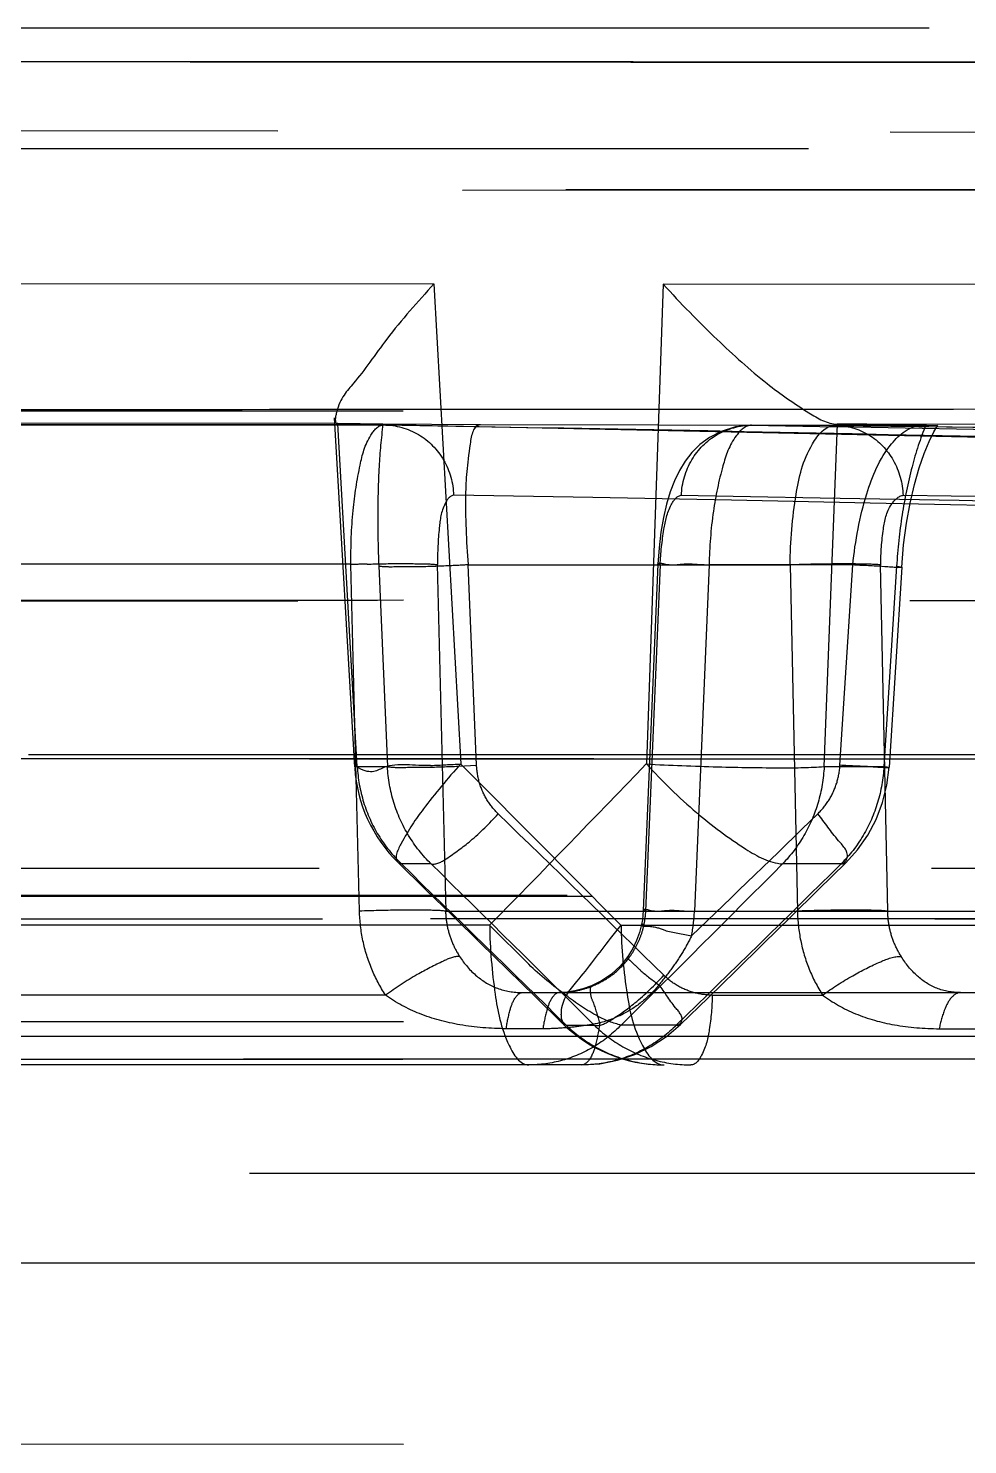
# Model space of a CAD drawing. Header units: millimetres. Extents: x 3819 to 4365, y -2661 to -1889.
# Drawn here: x 4172.863 to 4173.837, y -2173.023 to -2171.555 of the extents above; entities that cross this region are included whole.
import ezdxf

# ---------------------------------------------------------------- set-up
doc = ezdxf.new("R2010")
doc.units = ezdxf.units.MM
doc.header["$LTSCALE"] = 0.1
doc.linetypes.add('HIDDENX2', pattern=[19.05, 12.7, -6.35])
doc.layers.add('HIDDEN', color=8, linetype='HIDDENX2')

msp = doc.modelspace()

# ---------------------------------------------------------------- linework, layer by layer
at = {"layer": 'HIDDEN'}
for p, q in [((4177.6068, -2171.5545), (4171.9817, -2171.5545)), ((4177.4818, -2171.6795), (4166.4815, -2171.6795)), ((4176.5951, -2171.7211), (4167.1357, -2171.7243)), ((4167.5978, -2171.7242), (4176.8263, -2171.721)), ((4172.5828, -2171.8192), (4173.2832, -2171.8196)), ((4173.2833, -2171.8196), (4173.3111, -2172.3175)), ((4173.5211, -2171.8199), (4173.5036, -2172.3175)), ((4174.183, -2171.8206), (4173.5211, -2171.8199)), ((4172.1791, -2171.9655), (4173.2312, -2171.9659)), ((4173.1836, -2171.9643), (4172.742, -2171.964)), ((4173.2011, -2172.3209), (4173.1803, -2171.9585)), ((4173.2304, -2171.9652), (4173.1837, -2171.9643)), ((4173.2038, -2172.3201), (4173.1837, -2171.9646)), ((4173.3315, -2171.9659), (4173.2304, -2171.9652)), ((4173.6993, -2171.9663), (4173.3314, -2171.9659)), ((4173.6994, -2171.9663), (4173.3315, -2171.9659)), ((4173.7888, -2171.9664), (4173.6125, -2171.9662)), ((4173.6126, -2171.9662), (4173.789, -2171.9664)), ((4173.688, -2172.3201), (4173.7017, -2171.9651)), ((4173.7934, -2171.9658), (4173.7017, -2171.9648)), ((4173.7018, -2171.9648), (4174.1189, -2171.9652)), ((4173.789, -2171.9664), (4173.8051, -2171.966)), ((4173.1972, -2172.1104), (4172.1739, -2172.1104)), ((4173.2062, -2172.4701), (4173.1972, -2172.1107)), ((4173.2261, -2172.112), (4173.2351, -2172.3201)), ((4173.2865, -2172.1107), (4173.2955, -2172.4701)), ((4173.3275, -2172.3188), (4173.3188, -2172.1107)), ((4173.3188, -2172.1109), (4173.6528, -2172.1109)), ((4173.5156, -2172.1104), (4173.5004, -2172.4695)), ((4173.5029, -2172.4701), (4173.5183, -2172.111)), ((4173.5183, -2172.111), (4173.5156, -2172.1104)), ((4173.5687, -2172.111), (4173.5535, -2172.4701)), ((4173.7176, -2172.1111), (4173.5686, -2172.1111)), ((4173.6527, -2172.111), (4173.6603, -2172.4701)), ((4173.7044, -2172.3188), (4173.7176, -2172.1111)), ((4173.754, -2172.4701), (4173.7463, -2172.111)), ((4173.7631, -2172.1124), (4173.75, -2172.3201)), ((4173.7685, -2172.1132), (4173.7554, -2172.3209)), ((4180.1391, -2172.3122), (4172.1791, -2172.3125)), ((4172.8627, -2172.3075), (4175.2518, -2172.3075)), ((4173.2038, -2172.3201), (4173.2351, -2172.3201)), ((4173.3088, -2172.3198), (4173.3275, -2172.3188)), ((4173.688, -2172.3201), (4173.75, -2172.3201)), ((4173.2462, -2172.4197), (4173.2495, -2172.4211)), ((4173.2804, -2172.4211), (4173.2495, -2172.4211)), ((4173.7056, -2172.4211), (4173.6448, -2172.4211)), ((4175.0692, -2172.426), (4172.7392, -2172.426)), ((4172.1769, -2172.4544), (4180.1732, -2172.4544)), ((4182.9466, -2172.4553), (4172.177, -2172.4538)), ((4195.5047, -2172.4781), (4148.4585, -2172.4781)), ((4150.9429, -2172.4782), (4187.1331, -2172.4782)), ((4173.2954, -2172.4701), (4195.2494, -2172.4701)), ((4173.5029, -2172.4701), (4173.5004, -2172.4695)), ((4173.7539, -2172.4702), (4195.2573, -2172.4702)), ((4173.341, -2172.4848), (4171.5722, -2172.4848)), ((4173.3817, -2172.5252), (4173.3411, -2172.4849)), ((4173.4663, -2172.4986), (4173.4773, -2172.4847)), ((4173.4773, -2172.4848), (4175.025, -2172.4848)), ((4173.5012, -2172.4839), (4173.4987, -2172.4838)), ((4173.4868, -2172.5167), (4173.4845, -2172.517)), ((4173.3745, -2172.5546), (4195.2637, -2172.5546)), ((4173.2331, -2172.5572), (4172.1329, -2172.5572)), ((4173.5719, -2172.5572), (4173.6864, -2172.5572)), ((4171.9817, -2172.5845), (4177.7948, -2172.5844)), ((4173.3962, -2172.5921), (4173.3582, -2172.5921)), ((4173.4205, -2172.5884), (4173.4496, -2172.5884)), ((4173.5347, -2172.5884), (4173.4775, -2172.5882)), ((4173.8073, -2172.5921), (4173.8443, -2172.5921)), ((4180.2497, -2172.6001), (4172.1016, -2172.6)), ((4172.1017, -2172.5999), (4181.9744, -2172.5999)), ((4171.9809, -2172.6236), (4181.9759, -2172.6235)), ((4181.9759, -2172.6237), (4171.9815, -2172.6236)), ((4173.4367, -2172.6296), (4170.5266, -2172.6296)), ((4177.3088, -2172.6296), (4173.5219, -2172.6296)), ((4181.9819, -2172.7421), (4161.9814, -2172.7421)), ((4177.8218, -2172.8354), (4171.9817, -2172.8352)), ((4171.9816, -2173.0226), (4177.8962, -2173.0234))]:
    msp.add_line(p, q, dxfattribs=at)
for points in [[(4176.5032, -2171.5949), (4176.3341, -2171.5945), (4176.1469, -2171.594), (4175.9437, -2171.5935), (4175.7239, -2171.5929), (4175.4873, -2171.5924), (4175.236, -2171.5919), (4174.9719, -2171.5914), (4174.6964, -2171.591), (4174.4093, -2171.5905), (4174.1108, -2171.5901), (4173.8023, -2171.5898), (4173.4859, -2171.5895), (4173.1632, -2171.5892), (4172.8361, -2171.589), (4172.5053, -2171.5889), (4172.1715, -2171.5888), (4171.8363, -2171.5888), (4171.5013, -2171.5889), (4171.1685, -2171.589), (4170.8394, -2171.5892)], [(4176.4753, -2171.5948), (4176.3074, -2171.5944), (4176.1217, -2171.5939), (4175.9189, -2171.5934), (4175.6998, -2171.5929), (4175.4658, -2171.5923), (4175.2175, -2171.5918), (4174.9559, -2171.5914), (4174.6819, -2171.5909), (4174.3963, -2171.5905), (4174.1014, -2171.5901), (4173.7997, -2171.5897), (4173.4898, -2171.5894), (4173.1725, -2171.5892), (4172.8504, -2171.589), (4172.5253, -2171.5888), (4172.1987, -2171.5888), (4171.8704, -2171.5888), (4171.5407, -2171.5888), (4171.2115, -2171.5889), (4170.885, -2171.5891)], [(4173.2311, -2171.9659), (4173.058, -2171.9658), (4172.8835, -2171.9657), (4172.7083, -2171.9656), (4172.5324, -2171.9655), (4172.3557, -2171.9655), (4172.1791, -2171.9655)], [(4179.1691, -2172.2358), (4178.1549, -2172.1655), (4177.1506, -2172.1054), (4176.1562, -2172.0555), (4175.1717, -2172.0157), (4174.197, -2171.9859), (4173.2323, -2171.9659)], [(4173.6125, -2171.9662), (4173.596, -2171.9679), (4173.5812, -2171.9726), (4173.5691, -2171.9789), (4173.5592, -2171.9863), (4173.5508, -2171.9946), (4173.5438, -2172.0035), (4173.5378, -2172.0132), (4173.5327, -2172.0238), (4173.5283, -2172.0353), (4173.5245, -2172.048), (4173.5213, -2172.0619), (4173.5187, -2172.0771), (4173.5168, -2172.0934), (4173.5156, -2172.1104)], [(4181.5991, -2172.239), (4180.1753, -2172.1663), (4178.7944, -2172.1049), (4177.4565, -2172.0546), (4176.1614, -2172.015), (4174.9093, -2171.9857), (4173.7002, -2171.9663)], [(4173.7685, -2172.1132), (4173.7704, -2172.0902), (4173.7734, -2172.0679), (4173.7772, -2172.0469), (4173.7816, -2172.0276), (4173.7865, -2172.0104), (4173.7917, -2171.9954), (4173.7969, -2171.9829), (4173.8017, -2171.9731), (4173.8059, -2171.966)], [(4173.7104, -2172.4201), (4173.7227, -2172.4065), (4173.7332, -2172.3913), (4173.7419, -2172.3749), (4173.7486, -2172.3575), (4173.7531, -2172.3394), (4173.7554, -2172.3209)], [(4173.2462, -2172.4197), (4173.2747, -2172.4475), (4173.3032, -2172.4754), (4173.3316, -2172.5032), (4173.3601, -2172.531), (4173.3884, -2172.5588), (4173.4168, -2172.5866)], [(4173.5391, -2172.5877), (4173.5677, -2172.5599), (4173.5963, -2172.532), (4173.6249, -2172.504), (4173.6534, -2172.4761), (4173.6819, -2172.4481), (4173.7104, -2172.4201)], [(4173.5004, -2172.4695), (4173.5001, -2172.4743), (4173.4995, -2172.4791), (4173.4987, -2172.4838)], [(4173.4987, -2172.4838), (4173.4966, -2172.4922), (4173.4935, -2172.5006), (4173.4895, -2172.5089), (4173.4845, -2172.517)], [(4173.4845, -2172.517), (4173.4768, -2172.5267), (4173.4676, -2172.5353), (4173.4572, -2172.5424), (4173.4459, -2172.548)], [(4173.4458, -2172.548), (4173.4378, -2172.5508), (4173.4295, -2172.5529), (4173.4213, -2172.5542), (4173.4132, -2172.5546)], [(4173.4367, -2172.6296), (4173.4553, -2172.6283), (4173.4738, -2172.6247), (4173.4917, -2172.6187), (4173.5087, -2172.6105), (4173.5246, -2172.6001), (4173.5391, -2172.5877)]]:
    msp.add_lwpolyline(points, dxfattribs=at)
for centre, radius, start, end in [((4173.2593, -2173.9169), 1.8073, 91.4352, 91.9712), ((4173.2313, -2170.5625), 1.5506, 272.5251, 273.2336), ((4172.9724, -2165.7498), 6.5764, 272.67954, 272.95287), ((4122.5442, -2222.9213), 71.68, 44.719361, 44.907787), ((4148.4025, -2148.1005), 34.8787, 315.64379, 316.02697), ((4173.3509, -2172.3123), 0.15, 183.4746, 225.7302), ((4122.8541, -2224.347), 72.4674, 45.63899, 45.828466), ((4147.8795, -2145.8012), 37.0351, 313.88025, 314.16167), ((4122.9782, -2223.9902), 72.0179, 45.539788, 45.73011), ((4123.1428, -2223.309), 71.4378, 45.234668, 45.425501), ((4148.5897, -2147.5128), 35.3296, 314.78476, 315.16829), ((4147.795, -2146.1065), 36.9299, 314.18566, 314.55677), ((4173.4107, -2172.4655), 0.0924, 348.5075, 357.1395), ((4173.3817, -2172.4631), 0.1719, 349.0596, 357.6589), ((4173.5219, -2172.4796), 0.15, 224.2599, 270)]:
    msp.add_arc(centre, radius, start, end, dxfattribs=at)
for points, knots in [([(4167.0137, -2171.5962), (4166.9935, -2171.5963), (4166.9608, -2171.5964), (4166.917, -2171.5965), (4166.8811, -2171.5966), (4166.8673, -2171.5967), (4166.8478, -2171.5967), (4166.8618, -2171.5967), (4166.8754, -2171.5966), (4166.925, -2171.5965), (4167.0109, -2171.5962), (4167.1539, -2171.5958), (4167.342, -2171.5952), (4167.6811, -2171.5943), (4168.2029, -2171.5929), (4168.7853, -2171.5917), (4169.3171, -2171.5908), (4169.757, -2171.5902), (4170.2184, -2171.5896), (4170.8646, -2171.5891), (4171.6902, -2171.5887), (4172.5211, -2171.5888), (4173.1813, -2171.5892), (4173.6626, -2171.5896), (4174.1275, -2171.5901), (4174.7026, -2171.5909), (4175.35, -2171.5921), (4175.982, -2171.5935), (4176.3425, -2171.5944), (4176.476, -2171.5948)], [0, 0, 0, 0, 0.005823, 0.010402, 0.013726, 0.015796, 0.016608, 0.017066, 0.018803, 0.021787, 0.031398, 0.045882, 0.065227, 0.089191, 0.149773, 0.225198, 0.267685, 0.312785, 0.360042, 0.409119, 0.51084, 0.613132, 0.663784, 0.713197, 0.76066, 0.806283, 0.889497, 0.959103, 1, 1, 1, 1]), ([(4167.4877, -2171.5948), (4167.6892, -2171.5943), (4168.1481, -2171.5931), (4168.9086, -2171.5915), (4169.7982, -2171.5901), (4170.7804, -2171.5891), (4171.8127, -2171.5887), (4172.8536, -2171.5889), (4173.8566, -2171.5897), (4174.7777, -2171.591), (4175.5869, -2171.5926), (4176.2262, -2171.5941), (4176.727, -2171.5955), (4176.9484, -2171.5962), (4177.1702, -2171.5969), (4177.0002, -2171.5964), (4176.9476, -2171.5962)], [0, 0, 0, 0, 0.061828, 0.140832, 0.233385, 0.334836, 0.44226, 0.550165, 0.654318, 0.74989, 0.833348, 0.901165, 0.950069, 0.977961, 0.983845, 1, 1, 1, 1]), ([(4148.9939, -2171.9481), (4152.8245, -2171.8522), (4160.4868, -2171.7082), (4171.9822, -2171.6362), (4183.4775, -2171.7082), (4191.1398, -2171.8522), (4194.9704, -2171.9482)], [0, 0, 0, 0, 0.25, 0.5, 0.75, 1, 1, 1, 1]), ([(4173.2833, -2171.8196), (4173.2665, -2171.8383), (4173.2375, -2171.8702), (4173.2041, -2171.9198), (4173.1841, -2171.9396), (4173.1798, -2171.9644), (4173.1837, -2171.9646)], [0, 0, 0, 0, 0.419986, 0.738458, 0.934249, 1, 1, 1, 1]), ([(4173.5211, -2171.8199), (4173.539, -2171.8397), (4173.5738, -2171.8751), (4173.6241, -2171.9207), (4173.6653, -2171.9498), (4173.6911, -2171.9647), (4173.7017, -2171.9651)], [0, 0, 0, 0, 0.342271, 0.637829, 0.864278, 1, 1, 1, 1]), ([(4171.9815, -2171.9514), (4172.486, -2171.9514), (4173.4943, -2171.9511), (4175.0052, -2171.9502), (4176.5124, -2171.9494), (4178.0143, -2171.9488), (4179.5086, -2171.9487), (4181.4773, -2171.9489), (4183.4236, -2171.9492), (4185.3361, -2171.9495), (4186.7167, -2171.9497), (4188.0418, -2171.9498), (4189.2894, -2171.9501), (4190.4321, -2171.9502), (4191.4473, -2171.9502), (4192.3194, -2171.9501), (4193.0402, -2171.9499), (4193.545, -2171.9496), (4193.8765, -2171.9494), (4194.1302, -2171.9492), (4194.3896, -2171.949), (4194.6455, -2171.9487), (4194.819, -2171.9484), (4194.935, -2171.9482), (4195.0334, -2171.948), (4195.1459, -2171.9478), (4195.2687, -2171.9476), (4195.3759, -2171.9474), (4195.4676, -2171.9472), (4195.545, -2171.947), (4195.6007, -2171.9468), (4195.6383, -2171.9468), (4195.6613, -2171.9467), (4195.6809, -2171.9467), (4195.6971, -2171.9466), (4195.7085, -2171.9466), (4195.716, -2171.9466), (4195.7203, -2171.9466), (4195.7238, -2171.9466), (4195.7265, -2171.9466), (4195.7282, -2171.9466), (4195.7292, -2171.9467), (4195.7296, -2171.9467), (4195.7297, -2171.9467)], [0, 0, 0, 0, 0.063732, 0.127369, 0.190866, 0.254139, 0.317094, 0.379625, 0.502835, 0.562966, 0.621227, 0.677238, 0.730352, 0.778832, 0.821598, 0.85859, 0.888999, 0.912651, 0.922367, 0.930873, 0.9447, 0.955137, 0.963199, 0.966622, 0.969786, 0.975624, 0.980838, 0.985306, 0.989164, 0.992421, 0.995086, 0.996199, 0.997167, 0.997992, 0.998674, 0.999215, 0.999432, 0.999615, 0.999763, 0.999877, 0.999956, 0.999982, 1, 1, 1, 1]), ([(4194.9704, -2171.9482), (4194.9101, -2171.9483), (4194.7739, -2171.9485), (4194.5568, -2171.9488), (4194.2956, -2171.9491), (4194.0007, -2171.9493), (4193.6528, -2171.9495), (4193.2369, -2171.9498), (4192.7245, -2171.95), (4192.1017, -2171.9501), (4191.3769, -2171.9502), (4190.5652, -2171.9502), (4189.6791, -2171.9502), (4188.7619, -2171.95), (4187.8218, -2171.9498), (4186.9124, -2171.9497), (4186.0146, -2171.9495), (4185.0865, -2171.9494), (4184.0951, -2171.9493), (4183.0971, -2171.9491), (4182.1426, -2171.949), (4181.2922, -2171.9489), (4180.4947, -2171.9488), (4179.7456, -2171.9487), (4178.9887, -2171.9486), (4178.2535, -2171.9485), (4177.5457, -2171.9485), (4176.9102, -2171.9486), (4176.3179, -2171.9487), (4175.7865, -2171.9489), (4175.2718, -2171.949), (4174.7815, -2171.9493), (4174.2982, -2171.9494), (4173.8296, -2171.9497), (4173.3682, -2171.9499), (4172.9101, -2171.9501), (4172.4479, -2171.9504), (4172.1372, -2171.9504), (4171.9817, -2171.9504)], [0, 0, 0, 0, 0.007865, 0.01778, 0.028328, 0.041955, 0.056264, 0.073729, 0.096226, 0.123137, 0.154999, 0.190818, 0.229056, 0.270639, 0.310512, 0.35174, 0.389304, 0.427678, 0.472863, 0.518671, 0.557925, 0.597414, 0.62966, 0.661992, 0.695165, 0.728437, 0.757945, 0.787531, 0.811366, 0.835242, 0.856876, 0.878536, 0.899228, 0.919939, 0.939685, 0.959446, 0.979719, 1, 1, 1, 1]), ([(4173.1972, -2172.1104), (4173.1971, -2172.0917), (4173.1981, -2172.0573), (4173.2053, -2172.0116), (4173.2128, -2171.9815), (4173.2255, -2171.9658), (4173.2312, -2171.9659)], [0, 0, 0, 0, 0.364543, 0.674381, 0.888958, 1, 1, 1, 1]), ([(4173.2304, -2171.9652), (4173.2285, -2171.9797), (4173.2259, -2172.0108), (4173.2246, -2172.0598), (4173.2253, -2172.0943), (4173.2261, -2172.112)], [0, 0, 0, 0, 0.297756, 0.637119, 1, 1, 1, 1]), ([(4173.2312, -2171.9659), (4173.4305, -2171.969), (4173.8124, -2171.9763), (4174.3611, -2171.9901), (4174.8628, -2172.0055), (4175.3208, -2172.0218), (4175.7395, -2172.0386), (4176.1218, -2172.0553), (4176.4707, -2172.0719), (4176.7896, -2172.0882), (4177.0806, -2172.1036), (4177.3432, -2172.1182), (4177.5789, -2172.1325), (4177.7943, -2172.146), (4177.9922, -2172.1579), (4178.1656, -2172.1681), (4178.3115, -2172.1794), (4178.437, -2172.1892), (4178.5535, -2172.1973), (4178.6634, -2172.2049), (4178.7646, -2172.2119), (4178.857, -2172.2184), (4178.9434, -2172.2245), (4179.0307, -2172.2303), (4179.1227, -2172.2349), (4179.2127, -2172.2385), (4179.2929, -2172.2427), (4179.3633, -2172.2477), (4179.433, -2172.2528), (4179.5056, -2172.2582), (4179.5772, -2172.2636), (4179.6433, -2172.2686), (4179.7021, -2172.2731), (4179.7544, -2172.2772), (4179.8014, -2172.2808), (4179.8437, -2172.2841), (4179.882, -2172.2871), (4179.9168, -2172.2899), (4179.9485, -2172.2924), (4179.9773, -2172.2947), (4180.0035, -2172.2968), (4180.0274, -2172.2987), (4180.0493, -2172.3005), (4180.0692, -2172.3021), (4180.0873, -2172.3036), (4180.1038, -2172.305), (4180.119, -2172.3062), (4180.1324, -2172.3074), (4180.1456, -2172.3082), (4180.1518, -2172.3098), (4180.1626, -2172.3092), (4180.158, -2172.3129), (4180.1503, -2172.3108), (4180.1434, -2172.3121), (4180.1391, -2172.3122)], [0, 0, 0, 0, 0.085898, 0.1646, 0.236515, 0.302172, 0.362109, 0.417091, 0.467033, 0.51264, 0.554692, 0.592596, 0.625983, 0.656442, 0.68559, 0.711449, 0.73126, 0.748681, 0.765679, 0.781595, 0.796157, 0.809383, 0.821519, 0.833477, 0.847089, 0.861216, 0.872267, 0.881681, 0.891627, 0.902392, 0.913051, 0.922581, 0.930971, 0.938465, 0.94519, 0.95126, 0.956759, 0.961756, 0.966301, 0.970439, 0.974209, 0.977645, 0.980778, 0.983637, 0.986253, 0.988622, 0.990789, 0.992785, 0.994552, 0.995992, 0.996809, 0.99698, 0.998161, 1, 1, 1, 1]), ([(4173.2312, -2171.9659), (4173.2437, -2171.9659), (4173.269, -2171.9729), (4173.2962, -2172.0009), (4173.3033, -2172.0262), (4173.3037, -2172.0388)], [0, 0, 0, 0, 0.332504, 0.661629, 1, 1, 1, 1]), ([(4173.3315, -2171.9659), (4173.324, -2171.9658), (4173.318, -2172.0015), (4173.3149, -2172.0418), (4173.3168, -2172.0867), (4173.3188, -2172.1107)], [0, 0, 0, 0, 0.151351, 0.510619, 1, 1, 1, 1]), ([(4173.5399, -2172.0389), (4173.5404, -2172.0261), (4173.5478, -2172.0007), (4173.5752, -2171.9731), (4173.6003, -2171.9662), (4173.6126, -2171.9662)], [0, 0, 0, 0, 0.341958, 0.671108, 1, 1, 1, 1]), ([(4173.6126, -2171.9662), (4173.6063, -2171.9661), (4173.5914, -2171.9811), (4173.5811, -2172.0123), (4173.5715, -2172.0579), (4173.5691, -2172.0925), (4173.5686, -2172.1111)], [0, 0, 0, 0, 0.121748, 0.339549, 0.645258, 1, 1, 1, 1]), ([(4173.6126, -2171.9662), (4173.8016, -2171.9692), (4174.1637, -2171.9761), (4174.684, -2171.9887), (4175.1602, -2172.0028), (4175.5952, -2172.0175), (4175.9934, -2172.0328), (4176.3582, -2172.0481), (4176.6916, -2172.063), (4176.9962, -2172.078), (4177.2746, -2172.0924), (4177.5299, -2172.1058), (4177.7627, -2172.1188), (4177.9741, -2172.1312), (4178.165, -2172.1424), (4178.3381, -2172.1537), (4178.4999, -2172.1631), (4178.6423, -2172.1752), (4178.7632, -2172.1771), (4178.8609, -2172.1982), (4178.9523, -2172.2144), (4179.0436, -2172.2203), (4179.1288, -2172.2258), (4179.2062, -2172.231), (4179.2765, -2172.2357), (4179.3417, -2172.2398), (4179.4057, -2172.2417), (4179.4765, -2172.236), (4179.5565, -2172.2326), (4179.6376, -2172.2503), (4179.7162, -2172.2609), (4179.7924, -2172.2676), (4179.8679, -2172.2739), (4179.9395, -2172.2795), (4180.0039, -2172.2846), (4180.061, -2172.2891), (4180.1121, -2172.2931), (4180.1581, -2172.2967), (4180.1997, -2172.3), (4180.2375, -2172.303), (4180.2719, -2172.3057), (4180.3032, -2172.3082), (4180.3318, -2172.3104), (4180.3579, -2172.3125), (4180.3817, -2172.3144), (4180.4035, -2172.3161), (4180.4234, -2172.3177), (4180.4416, -2172.3191), (4180.4583, -2172.3203), (4180.4736, -2172.3215), (4180.4876, -2172.3225), (4180.5004, -2172.3234), (4180.5121, -2172.3241), (4180.5227, -2172.3247), (4180.5321, -2172.3251), (4180.5401, -2172.3249), (4180.5459, -2172.3246), (4180.5509, -2172.3214), (4180.5465, -2172.3156), (4180.5387, -2172.3132), (4180.5315, -2172.3122), (4180.5274, -2172.3123)], [0, 0, 0, 0, 0.081261, 0.155751, 0.223797, 0.286087, 0.342926, 0.395135, 0.443125, 0.48643, 0.526248, 0.563026, 0.596327, 0.62654, 0.654067, 0.678569, 0.701147, 0.723717, 0.740068, 0.752959, 0.766582, 0.779975, 0.792249, 0.8033, 0.81333, 0.822547, 0.831369, 0.840819, 0.853128, 0.865565, 0.876348, 0.887213, 0.898479, 0.908918, 0.91809, 0.926249, 0.933556, 0.940139, 0.946096, 0.951506, 0.956431, 0.960921, 0.965017, 0.968756, 0.972172, 0.975295, 0.978153, 0.980768, 0.983162, 0.985356, 0.987363, 0.989197, 0.990871, 0.992394, 0.993754, 0.994925, 0.995814, 0.99635, 0.996965, 0.998222, 1, 1, 1, 1]), ([(4173.6528, -2172.111), (4173.6527, -2172.0867), (4173.6568, -2172.043), (4173.6676, -2171.9936), (4173.6893, -2171.9661), (4173.6994, -2171.9663)], [0, 0, 0, 0, 0.460186, 0.808561, 1, 1, 1, 1]), ([(4173.6994, -2171.9663), (4173.7115, -2171.9663), (4173.7362, -2171.9734), (4173.7625, -2172.0013), (4173.7694, -2172.0263), (4173.7698, -2172.0389)], [0, 0, 0, 0, 0.327626, 0.658005, 1, 1, 1, 1]), ([(4173.6994, -2171.9663), (4174.0071, -2171.9701), (4174.5651, -2171.9786), (4175.3768, -2171.995), (4176.1002, -2172.0129), (4176.7538, -2172.0316), (4177.3055, -2172.0494), (4177.7668, -2172.0653), (4178.1783, -2172.0805), (4178.5802, -2172.0967), (4178.9727, -2172.1122), (4179.3347, -2172.1275), (4179.6444, -2172.1437), (4179.9174, -2172.1574), (4180.1588, -2172.1662), (4180.3922, -2172.1743), (4180.6171, -2172.1992), (4180.8413, -2172.2387), (4181.051, -2172.2519), (4181.2498, -2172.2597), (4181.4493, -2172.244), (4181.6455, -2172.2323), (4181.813, -2172.2794), (4181.9473, -2172.2993), (4182.0534, -2172.3112), (4182.1427, -2172.3196), (4182.2194, -2172.3261), (4182.2857, -2172.3312), (4182.3436, -2172.3353), (4182.3944, -2172.3388), (4182.4395, -2172.3417), (4182.4798, -2172.3443), (4182.5163, -2172.3465), (4182.55, -2172.3484), (4182.5816, -2172.3502), (4182.6123, -2172.3519), (4182.643, -2172.3533), (4182.6808, -2172.3551), (4182.7277, -2172.3566), (4182.7815, -2172.3582), (4182.837, -2172.3557), (4182.8805, -2172.3594), (4182.9218, -2172.3349), (4182.9061, -2172.3128), (4182.8995, -2172.3132)], [0, 0, 0, 0, 0.099701, 0.180826, 0.263056, 0.334141, 0.392697, 0.441911, 0.483682, 0.526118, 0.572255, 0.610957, 0.643517, 0.672723, 0.699528, 0.721784, 0.748357, 0.772797, 0.795468, 0.816394, 0.837136, 0.860399, 0.879352, 0.893082, 0.904361, 0.913942, 0.922168, 0.929286, 0.935496, 0.940952, 0.945803, 0.950131, 0.954045, 0.957661, 0.961049, 0.964303, 0.967611, 0.97103, 0.976565, 0.982799, 0.988557, 0.994235, 0.997881, 1, 1, 1, 1]), ([(4182.8995, -2172.3132), (4182.9265, -2172.3118), (4183.0205, -2172.3077), (4182.8651, -2172.2871), (4182.7313, -2172.2858), (4182.4556, -2172.2702), (4182.1349, -2172.2593), (4181.7555, -2172.2454), (4181.3453, -2172.2309), (4180.9789, -2172.2151), (4180.6553, -2172.1943), (4180.2819, -2172.1714), (4179.8145, -2172.1529), (4179.2722, -2172.1263), (4178.6947, -2172.1028), (4178.0309, -2172.0762), (4177.2905, -2172.0498), (4176.4665, -2172.0237), (4175.614, -2172.0007), (4174.6775, -2171.9804), (4174.0419, -2171.9705), (4173.6994, -2171.9663)], [0, 0, 0, 0, 0.00864, 0.014652, 0.03226, 0.064401, 0.095957, 0.137352, 0.185129, 0.227664, 0.254722, 0.288956, 0.347449, 0.404508, 0.462822, 0.532499, 0.617258, 0.70004, 0.796475, 0.890317, 1, 1, 1, 1]), ([(4173.7176, -2172.1111), (4173.7202, -2172.0861), (4173.7286, -2172.0419), (4173.7493, -2171.9902), (4173.7768, -2171.9663), (4173.789, -2171.9664)], [0, 0, 0, 0, 0.443739, 0.785142, 1, 1, 1, 1]), ([(4173.7934, -2171.9658), (4173.7877, -2171.9799), (4173.7778, -2172.0107), (4173.7679, -2172.0599), (4173.7642, -2172.0946), (4173.7631, -2172.1124)], [0, 0, 0, 0, 0.304954, 0.643423, 1, 1, 1, 1]), ([(4173.3042, -2172.0388), (4173.2999, -2172.0389), (4173.2911, -2172.052), (4173.2881, -2172.0762), (4173.2869, -2172.0979), (4173.287, -2172.1106)], [0, 0, 0, 0, 0.16536, 0.502681, 1, 1, 1, 1]), ([(4180.2109, -2172.3851), (4179.4437, -2172.3209), (4177.9092, -2172.2096), (4175.6064, -2172.0941), (4174.0713, -2172.0515), (4173.3042, -2172.0388)], [0, 0, 0, 0, 0.333958, 0.66724, 1, 1, 1, 1]), ([(4173.5179, -2172.111), (4173.5185, -2172.0986), (4173.5208, -2172.0772), (4173.526, -2172.0527), (4173.5349, -2172.0397), (4173.5395, -2172.0388)], [0, 0, 0, 0, 0.47727, 0.818877, 1, 1, 1, 1]), ([(4173.5395, -2172.0388), (4174.3086, -2172.0517), (4175.8468, -2172.0946), (4178.1523, -2172.21), (4179.6875, -2172.321), (4180.4545, -2172.385)], [0, 0, 0, 0, 0.333263, 0.666545, 1, 1, 1, 1]), ([(4173.7468, -2172.111), (4173.7467, -2172.0986), (4173.7483, -2172.0772), (4173.7535, -2172.0511), (4173.7651, -2172.0394), (4173.7703, -2172.0388)], [0, 0, 0, 0, 0.467671, 0.803109, 1, 1, 1, 1]), ([(4173.7703, -2172.0388), (4174.7922, -2172.0533), (4176.8368, -2172.0982), (4179.9038, -2172.214), (4181.9481, -2172.3233), (4182.9703, -2172.386)], [0, 0, 0, 0, 0.332999, 0.666308, 1, 1, 1, 1]), ([(4173.2141, -2172.1102), (4173.2246, -2172.1099), (4173.2438, -2172.1095), (4173.2679, -2172.1098), (4173.2815, -2172.11), (4173.2865, -2172.1107)], [0, 0, 0, 0, 0.43757, 0.792266, 1, 1, 1, 1]), ([(4173.2261, -2172.112), (4173.2307, -2172.1129), (4173.2443, -2172.1128), (4173.2687, -2172.1129), (4173.2886, -2172.1121), (4173.2997, -2172.1116)], [0, 0, 0, 0, 0.190639, 0.548472, 1, 1, 1, 1]), ([(4173.5156, -2172.1104), (4173.5157, -2172.1082), (4173.5292, -2172.1124), (4173.5424, -2172.1087), (4173.5595, -2172.1107), (4173.5687, -2172.111)], [0, 0, 0, 0, 0.126338, 0.479771, 1, 1, 1, 1]), ([(4173.7463, -2172.111), (4173.7391, -2172.1103), (4173.7205, -2172.11), (4173.6893, -2172.11), (4173.6653, -2172.1106), (4173.6527, -2172.111)], [0, 0, 0, 0, 0.231472, 0.594791, 1, 1, 1, 1]), ([(4173.7631, -2172.1124), (4173.7646, -2172.1126), (4173.774, -2172.1147), (4173.7364, -2172.1116), (4173.7287, -2172.1118), (4173.7176, -2172.1111)], [0, 0, 0, 0, 0.08346, 0.390911, 1, 1, 1, 1]), ([(4196.002, -2172.1441), (4196.0018, -2172.1441), (4196.0015, -2172.1441), (4196.0005, -2172.1441), (4195.9987, -2172.1441), (4195.9961, -2172.1441), (4195.9925, -2172.1441), (4195.9882, -2172.1441), (4195.9807, -2172.1441), (4195.9693, -2172.1441), (4195.9531, -2172.1441), (4195.9335, -2172.1442), (4195.9105, -2172.1442), (4195.873, -2172.1443), (4195.8173, -2172.1445), (4195.7399, -2172.1446), (4195.6483, -2172.1448), (4195.5412, -2172.1451), (4195.4184, -2172.1453), (4195.3059, -2172.1455), (4195.2075, -2172.1457), (4195.0913, -2172.1459), (4194.9169, -2172.1462), (4194.6591, -2172.1465), (4194.3971, -2172.1468), (4194.1403, -2172.147), (4193.8033, -2172.1472), (4193.2885, -2172.1474), (4192.5523, -2172.1476), (4191.6605, -2172.1478), (4190.6223, -2172.1478), (4189.4547, -2172.1476), (4188.1828, -2172.1474), (4186.8357, -2172.1472), (4185.4358, -2172.147), (4183.5024, -2172.1467), (4181.5382, -2172.1464), (4179.5544, -2172.1462), (4178.0511, -2172.1463), (4176.5405, -2172.1469), (4175.0243, -2172.1478), (4173.504, -2172.1486), (4172.4894, -2172.1489), (4171.9816, -2172.149)], [0, 0, 0, 0, 0.000018, 0.000044, 0.000122, 0.000234, 0.00038, 0.000561, 0.000776, 0.001311, 0.001985, 0.002801, 0.003758, 0.004858, 0.007491, 0.01071, 0.014522, 0.018937, 0.024088, 0.029858, 0.032987, 0.036376, 0.044374, 0.054763, 0.068576, 0.077093, 0.086843, 0.110664, 0.141389, 0.178788, 0.222043, 0.271058, 0.324611, 0.3809, 0.439303, 0.499452, 0.622372, 0.684611, 0.747218, 0.810128, 0.873273, 0.936586, 1, 1, 1, 1]), ([(4171.9819, -2172.1476), (4172.4919, -2172.1476), (4173.5105, -2172.1474), (4175.0357, -2172.1467), (4176.5548, -2172.1462), (4178.0663, -2172.1458), (4179.57, -2172.1459), (4181.5576, -2172.1462), (4183.9986, -2172.1466), (4186.3946, -2172.1469), (4188.2335, -2172.1472), (4189.509, -2172.1474), (4190.5105, -2172.1475), (4191.2495, -2172.1475), (4191.753, -2172.1475), (4192.2193, -2172.1474), (4192.6456, -2172.1474), (4193.0303, -2172.1473), (4193.4615, -2172.1471), (4193.9083, -2172.1469), (4194.3487, -2172.1466), (4194.681, -2172.1463), (4194.9323, -2172.1459), (4195.1273, -2172.1456), (4195.2869, -2172.1453), (4195.4247, -2172.145), (4195.5766, -2172.1447), (4195.7299, -2172.1444), (4195.8706, -2172.1441), (4195.9551, -2172.144), (4195.9927, -2172.1439), (4196.0021, -2172.1439)], [0, 0, 0, 0, 0.063689, 0.12722, 0.190484, 0.253422, 0.316005, 0.378287, 0.501663, 0.620872, 0.677539, 0.731322, 0.780187, 0.802618, 0.82362, 0.843074, 0.860853, 0.87686, 0.891117, 0.91471, 0.932661, 0.94612, 0.956222, 0.964048, 0.970467, 0.976161, 0.981256, 0.989445, 0.995302, 0.998822, 1, 1, 1, 1]), ([(4172.1791, -2172.3118), (4172.6254, -2172.3118), (4173.5176, -2172.3118), (4174.8659, -2172.3117), (4176.2228, -2172.3116), (4177.587, -2172.3117), (4178.9457, -2172.3118), (4180.2848, -2172.3122), (4181.6019, -2172.3126), (4182.4684, -2172.313), (4182.8995, -2172.3132)], [0, 0, 0, 0, 0.124907, 0.249662, 0.377317, 0.504609, 0.63142, 0.757526, 0.87934, 1, 1, 1, 1]), ([(4173.2798, -2172.3191), (4173.2639, -2172.3198), (4173.2347, -2172.3136), (4173.2185, -2172.3299), (4173.2032, -2172.3202), (4173.2038, -2172.3201)], [0, 0, 0, 0, 0.625327, 0.977293, 1, 1, 1, 1]), ([(4173.2038, -2172.3201), (4173.2044, -2172.3326), (4173.2089, -2172.3576), (4173.2245, -2172.3924), (4173.2404, -2172.4123), (4173.2495, -2172.4211)], [0, 0, 0, 0, 0.332511, 0.664169, 1, 1, 1, 1]), ([(4173.2351, -2172.3201), (4173.2398, -2172.3211), (4173.2534, -2172.3209), (4173.2779, -2172.321), (4173.2978, -2172.3202), (4173.3088, -2172.3198)], [0, 0, 0, 0, 0.193036, 0.54926, 1, 1, 1, 1]), ([(4173.2804, -2172.4211), (4173.2715, -2172.4124), (4173.2557, -2172.3925), (4173.2401, -2172.3578), (4173.2357, -2172.3327), (4173.2351, -2172.3201)], [0, 0, 0, 0, 0.331733, 0.66456, 1, 1, 1, 1]), ([(4173.3111, -2172.3175), (4173.2976, -2172.3324), (4173.2741, -2172.3605), (4173.2541, -2172.3898), (4173.2415, -2172.4152), (4173.2462, -2172.4197)], [0, 0, 0, 0, 0.489956, 0.842626, 1, 1, 1, 1]), ([(4173.35, -2172.3693), (4173.3455, -2172.3649), (4173.3376, -2172.355), (4173.3299, -2172.3376), (4173.3278, -2172.3251), (4173.3275, -2172.3188)], [0, 0, 0, 0, 0.333478, 0.667791, 1, 1, 1, 1]), ([(4173.5036, -2172.3175), (4173.5282, -2172.3188), (4173.5753, -2172.3207), (4173.6367, -2172.3216), (4173.6736, -2172.3213), (4173.688, -2172.3201)], [0, 0, 0, 0, 0.401067, 0.765676, 1, 1, 1, 1]), ([(4173.5037, -2172.3175), (4173.52, -2172.3353), (4173.5527, -2172.3673), (4173.5992, -2172.4022), (4173.6311, -2172.4203), (4173.6448, -2172.4211)], [0, 0, 0, 0, 0.409108, 0.767958, 1, 1, 1, 1]), ([(4173.688, -2172.3201), (4173.6873, -2172.3327), (4173.6832, -2172.3577), (4173.6684, -2172.3923), (4173.6534, -2172.4123), (4173.6448, -2172.4211)], [0, 0, 0, 0, 0.33738, 0.671416, 1, 1, 1, 1]), ([(4173.6813, -2172.3693), (4173.6858, -2172.3649), (4173.6938, -2172.3549), (4173.7017, -2172.3376), (4173.704, -2172.3251), (4173.7044, -2172.3188)], [0, 0, 0, 0, 0.333182, 0.667829, 1, 1, 1, 1]), ([(4173.75, -2172.3201), (4173.7516, -2172.3203), (4173.7608, -2172.3223), (4173.7235, -2172.3193), (4173.7159, -2172.3197), (4173.7044, -2172.3188)], [0, 0, 0, 0, 0.085231, 0.370226, 1, 1, 1, 1]), ([(4173.75, -2172.3201), (4173.7493, -2172.3327), (4173.7449, -2172.3577), (4173.7298, -2172.3924), (4173.7144, -2172.4123), (4173.7056, -2172.4211)], [0, 0, 0, 0, 0.336574, 0.669606, 1, 1, 1, 1]), ([(4173.2804, -2172.4211), (4173.2858, -2172.4222), (4173.3011, -2172.4128), (4173.3236, -2172.3962), (4173.341, -2172.3791), (4173.35, -2172.3693)], [0, 0, 0, 0, 0.18635, 0.543116, 1, 1, 1, 1]), ([(4173.7056, -2172.4211), (4173.7082, -2172.4215), (4173.7164, -2172.4109), (4173.6975, -2172.3928), (4173.6891, -2172.3781), (4173.6813, -2172.3693)], [0, 0, 0, 0, 0.123828, 0.444975, 1, 1, 1, 1]), ([(4173.5004, -2172.4695), (4173.5005, -2172.4673), (4173.514, -2172.4715), (4173.5271, -2172.4676), (4173.5443, -2172.4705), (4173.5535, -2172.4701)], [0, 0, 0, 0, 0.126152, 0.480285, 1, 1, 1, 1]), ([(4173.2331, -2172.5572), (4173.2275, -2172.5486), (4173.2179, -2172.5305), (4173.2087, -2172.501), (4173.2064, -2172.4804), (4173.2061, -2172.4701)], [0, 0, 0, 0, 0.331515, 0.665, 1, 1, 1, 1]), ([(4173.2955, -2172.4701), (4173.2894, -2172.4693), (4173.2727, -2172.4692), (4173.243, -2172.469), (4173.2193, -2172.4696), (4173.2062, -2172.4701)], [0, 0, 0, 0, 0.205813, 0.557735, 1, 1, 1, 1]), ([(4173.2954, -2172.4701), (4173.2955, -2172.4756), (4173.2968, -2172.4867), (4173.3017, -2172.5026), (4173.3069, -2172.5124), (4173.3099, -2172.517)], [0, 0, 0, 0, 0.334832, 0.668146, 1, 1, 1, 1]), ([(4173.754, -2172.4701), (4173.747, -2172.4694), (4173.7289, -2172.4691), (4173.6977, -2172.4691), (4173.6735, -2172.4696), (4173.6603, -2172.4701)], [0, 0, 0, 0, 0.2256, 0.57793, 1, 1, 1, 1]), ([(4173.6603, -2172.4701), (4173.6605, -2172.4804), (4173.6627, -2172.5009), (4173.6716, -2172.5304), (4173.6809, -2172.5486), (4173.6864, -2172.5572)], [0, 0, 0, 0, 0.33556, 0.669202, 1, 1, 1, 1]), ([(4173.7679, -2172.517), (4173.7649, -2172.5124), (4173.7599, -2172.5026), (4173.7551, -2172.4868), (4173.754, -2172.4757), (4173.7539, -2172.4702)], [0, 0, 0, 0, 0.330887, 0.663855, 1, 1, 1, 1]), ([(4173.3411, -2172.4849), (4173.3413, -2172.5087), (4173.3452, -2172.5522), (4173.3541, -2172.5992), (4173.3721, -2172.6296), (4173.3817, -2172.6296)], [0, 0, 0, 0, 0.461033, 0.815266, 1, 1, 1, 1]), ([(4173.4773, -2172.4847), (4173.4776, -2172.5086), (4173.4818, -2172.552), (4173.4918, -2172.6002), (4173.5118, -2172.6296), (4173.5219, -2172.6296)], [0, 0, 0, 0, 0.455437, 0.808147, 1, 1, 1, 1]), ([(4173.4869, -2172.5167), (4173.4892, -2172.5134), (4173.4934, -2172.5065), (4173.4983, -2172.4955), (4173.5004, -2172.4878), (4173.5012, -2172.4839)], [0, 0, 0, 0, 0.336067, 0.670309, 1, 1, 1, 1]), ([(4173.4987, -2172.4838), (4173.4983, -2172.486), (4173.512, -2172.4851), (4173.524, -2172.4917), (4173.5413, -2172.4938), (4173.5505, -2172.4957)], [0, 0, 0, 0, 0.123558, 0.467326, 1, 1, 1, 1]), ([(4173.5505, -2172.4957), (4173.5476, -2172.5016), (4173.5411, -2172.5133), (4173.5297, -2172.5303), (4173.5212, -2172.5412), (4173.5166, -2172.5466)], [0, 0, 0, 0, 0.320782, 0.654501, 1, 1, 1, 1]), ([(4173.4205, -2172.5884), (4173.416, -2172.587), (4173.4131, -2172.5646), (4173.4362, -2172.5383), (4173.4549, -2172.5136), (4173.4663, -2172.4986)], [0, 0, 0, 0, 0.133375, 0.469546, 1, 1, 1, 1]), ([(4173.31, -2172.517), (4173.3041, -2172.5168), (4173.2888, -2172.5237), (4173.2634, -2172.5368), (4173.2438, -2172.5496), (4173.2331, -2172.5572)], [0, 0, 0, 0, 0.201279, 0.550668, 1, 1, 1, 1]), ([(4173.3099, -2172.517), (4173.3148, -2172.5247), (4173.3263, -2172.538), (4173.3488, -2172.5518), (4173.366, -2172.5545), (4173.3745, -2172.5546)], [0, 0, 0, 0, 0.348867, 0.66894, 1, 1, 1, 1]), ([(4173.4775, -2172.5882), (4173.4692, -2172.5866), (4173.4486, -2172.578), (4173.4172, -2172.5556), (4173.3934, -2172.537), (4173.3817, -2172.5252)], [0, 0, 0, 0, 0.220658, 0.56764, 1, 1, 1, 1]), ([(4173.4466, -2172.5481), (4173.452, -2172.546), (4173.4624, -2172.5408), (4173.4761, -2172.5302), (4173.4836, -2172.5214), (4173.4869, -2172.5167)], [0, 0, 0, 0, 0.33687, 0.67093, 1, 1, 1, 1]), ([(4173.4845, -2172.517), (4173.4834, -2172.5186), (4173.491, -2172.5251), (4173.4993, -2172.5337), (4173.5104, -2172.542), (4173.5166, -2172.5466)], [0, 0, 0, 0, 0.131914, 0.47083, 1, 1, 1, 1]), ([(4173.6864, -2172.5572), (4173.6964, -2172.5499), (4173.716, -2172.5372), (4173.743, -2172.5237), (4173.7606, -2172.5168), (4173.7679, -2172.517)], [0, 0, 0, 0, 0.40589, 0.760893, 1, 1, 1, 1]), ([(4173.8292, -2172.5546), (4173.8209, -2172.5545), (4173.8044, -2172.5518), (4173.7831, -2172.5377), (4173.7724, -2172.5246), (4173.7679, -2172.517)], [0, 0, 0, 0, 0.331957, 0.647319, 1, 1, 1, 1]), ([(4173.4496, -2172.5884), (4173.4552, -2172.5898), (4173.4712, -2172.5809), (4173.4945, -2172.5641), (4173.5123, -2172.5468), (4173.5217, -2172.5366)], [0, 0, 0, 0, 0.191134, 0.539225, 1, 1, 1, 1]), ([(4173.5719, -2172.5572), (4173.5657, -2172.5572), (4173.5533, -2172.5555), (4173.536, -2172.5484), (4173.5261, -2172.5409), (4173.5217, -2172.5366)], [0, 0, 0, 0, 0.333784, 0.667374, 1, 1, 1, 1]), ([(4173.3582, -2172.5921), (4173.3592, -2172.5854), (4173.3616, -2172.574), (4173.3659, -2172.5609), (4173.3721, -2172.5546), (4173.3748, -2172.5546)], [0, 0, 0, 0, 0.475587, 0.810372, 1, 1, 1, 1]), ([(4173.4133, -2172.5546), (4173.4106, -2172.5546), (4173.4043, -2172.5606), (4173.3998, -2172.5738), (4173.3973, -2172.5853), (4173.3962, -2172.5921)], [0, 0, 0, 0, 0.187217, 0.518451, 1, 1, 1, 1]), ([(4173.4136, -2172.5546), (4173.4171, -2172.5545), (4173.4244, -2172.554), (4173.4355, -2172.5519), (4173.4429, -2172.5496), (4173.4466, -2172.5481)], [0, 0, 0, 0, 0.310774, 0.649594, 1, 1, 1, 1]), ([(4173.4466, -2172.5481), (4173.4455, -2172.5475), (4173.4449, -2172.5576), (4173.4495, -2172.5656), (4173.4528, -2172.579), (4173.4552, -2172.5861)], [0, 0, 0, 0, 0.092542, 0.428358, 1, 1, 1, 1]), ([(4173.5166, -2172.5466), (4173.5116, -2172.5529), (4173.4999, -2172.5645), (4173.4791, -2172.578), (4173.4634, -2172.5839), (4173.4552, -2172.5861)], [0, 0, 0, 0, 0.326188, 0.659974, 1, 1, 1, 1]), ([(4173.5347, -2172.5884), (4173.5368, -2172.5888), (4173.5443, -2172.5818), (4173.5289, -2172.5657), (4173.5229, -2172.5541), (4173.5166, -2172.5466)], [0, 0, 0, 0, 0.125524, 0.42988, 1, 1, 1, 1]), ([(4173.8293, -2172.5546), (4173.8261, -2172.5546), (4173.8184, -2172.5598), (4173.8119, -2172.5736), (4173.8086, -2172.5852), (4173.8073, -2172.5921)], [0, 0, 0, 0, 0.212462, 0.540918, 1, 1, 1, 1]), ([(4173.3582, -2172.5921), (4173.3421, -2172.5919), (4173.3116, -2172.5896), (4173.2688, -2172.5784), (4173.244, -2172.565), (4173.2331, -2172.5572)], [0, 0, 0, 0, 0.365017, 0.695092, 1, 1, 1, 1]), ([(4173.5719, -2172.5572), (4173.5718, -2172.5691), (4173.5697, -2172.5908), (4173.5648, -2172.6148), (4173.5548, -2172.6296), (4173.5498, -2172.6296)], [0, 0, 0, 0, 0.455163, 0.808622, 1, 1, 1, 1]), ([(4173.6864, -2172.5572), (4173.6968, -2172.5649), (4173.7207, -2172.5784), (4173.7621, -2172.5897), (4173.7917, -2172.5919), (4173.8073, -2172.5921)], [0, 0, 0, 0, 0.305763, 0.634755, 1, 1, 1, 1]), ([(4173.4775, -2172.5882), (4173.4691, -2172.5969), (4173.4502, -2172.612), (4173.4171, -2172.6263), (4173.3934, -2172.6296), (4173.3817, -2172.6296)], [0, 0, 0, 0, 0.338152, 0.6707, 1, 1, 1, 1]), ([(4173.4552, -2172.5861), (4173.4489, -2172.5874), (4173.436, -2172.5896), (4173.4163, -2172.5916), (4173.403, -2172.5921), (4173.3962, -2172.5921)], [0, 0, 0, 0, 0.32647, 0.660097, 1, 1, 1, 1]), ([(4173.4205, -2172.5884), (4173.4295, -2172.597), (4173.4497, -2172.6121), (4173.4846, -2172.6263), (4173.5095, -2172.6296), (4173.5219, -2172.6296)], [0, 0, 0, 0, 0.334465, 0.667611, 1, 1, 1, 1]), ([(4173.4552, -2172.5861), (4173.4543, -2172.5938), (4173.4516, -2172.607), (4173.4469, -2172.6222), (4173.4398, -2172.6296), (4173.4367, -2172.6296)], [0, 0, 0, 0, 0.472116, 0.810355, 1, 1, 1, 1]), ([(4173.5347, -2172.5884), (4173.526, -2172.597), (4173.5066, -2172.612), (4173.4728, -2172.6263), (4173.4487, -2172.6296), (4173.4367, -2172.6296)], [0, 0, 0, 0, 0.33719, 0.669057, 1, 1, 1, 1]), ([(4173.4496, -2172.5884), (4173.4585, -2172.597), (4173.4784, -2172.6121), (4173.5129, -2172.6263), (4173.5375, -2172.6296), (4173.5498, -2172.6296)], [0, 0, 0, 0, 0.335188, 0.667272, 1, 1, 1, 1])]:
    msp.add_open_spline(points, degree=3, knots=knots, dxfattribs=at)

doc.saveas('drawing.dxf')
